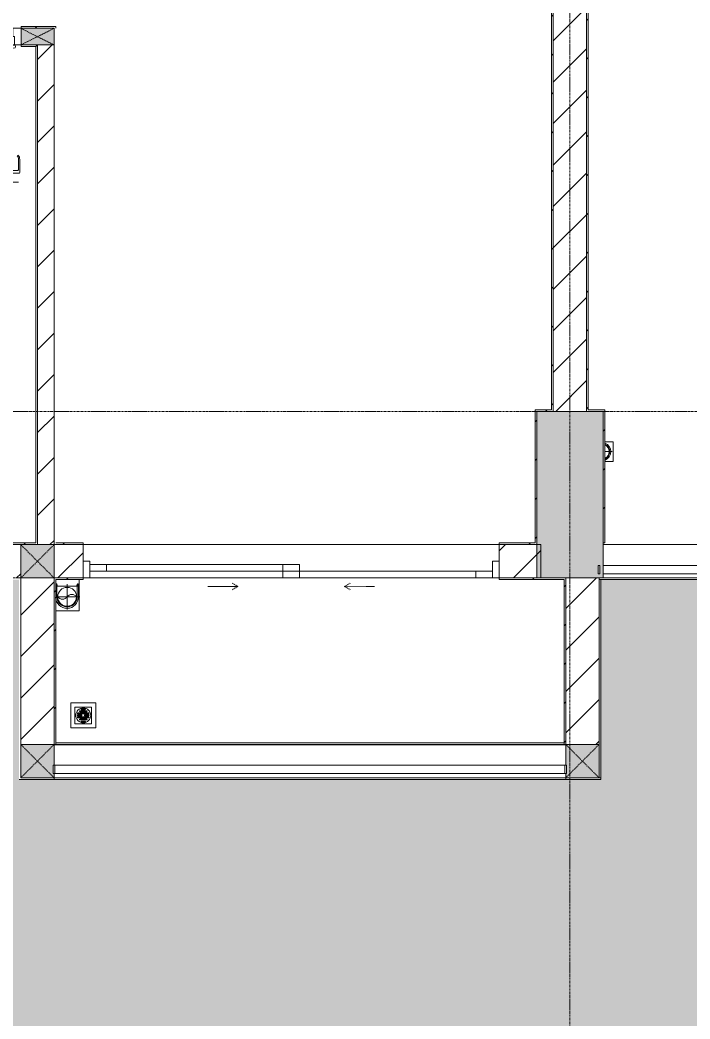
# Model space of a CAD drawing. Header units: millimetres. Extents: x 5359 to 218750, y -16347 to 109893.
# Drawn here: x 49448 to 53474, y 21888 to 27887 of the extents above; entities that cross this region are included whole.
import ezdxf

# ---------------------------------------------------------------- set-up
doc = ezdxf.new("R2010")
doc.units = ezdxf.units.MM
for name, pattern in [('Dash', [6, 3, -3]), ('Grid Line', [22.225, 12.7, -3.175, 3.175, -3.175]), ('IMPORT-CENTER _3_', [10.16, 6.35, -1.27, 1.27, -1.27])]:
    doc.linetypes.add(name, pattern=pattern)
for name, color, linetype, lineweight in [('0-1', 7, 'Continuous', 5), ('A-DETL-GENF-1', 9, 'Continuous', 9), ('A-DOOR', 31, 'Continuous', 9), ('A-DOOR-1', 9, 'Continuous', 9), ('A-DOOR-FRAM', 31, 'Continuous', 9), ('A-DOOR-HDLN', 31, 'Dash', 9), ('A-FLOR-1', 9, 'Continuous', 9), ('A-FLOR-HRAL', 11, 'Continuous', 9), ('A-FLOR-HRAL-1', 9, 'Continuous', 9), ('A-FLOR-PATT', 8, 'Continuous', 9), ('A-WALL', 113, 'Continuous', 9), ('A-WALL-1', 53, 'Continuous', 18), ('A-WALL-2', 9, 'Continuous', 9), ('A-WALL-3', 113, 'Continuous', 18), ('A-WALL-PATT-1', 10, 'Continuous', 9), ('A-WALL-PATT-2', 9, 'Continuous', 9), ('A-WALL-PATT-3', 111, 'Continuous', 9), ('G-IMPT', 8, 'Continuous', 9), ('G-IMPT-1', 8, 'IMPORT-CENTER _3_', 9), ('I-WALL-1', 53, 'Continuous', 18), ('I-WALL-2', 9, 'Continuous', 9), ('M-EQPM', 50, 'Continuous', 9), ('S-BEAM-1', 9, 'Continuous', 9), ('S-COLS', 52, 'Continuous', 9), ('S-COLS-1', 253, 'Continuous', 5), ('S-COLS-2', 53, 'Continuous', 18), ('S-COLS-3', 9, 'Continuous', 9), ('S-COLS-4', 52, 'Continuous', 18), ('S-COLS-5', 52, 'Dash', 9), ('S-COLS-HDLN', 52, 'Dash', 9), ('S-COLS-HDLN-1', 9, 'Dash', 9), ('S-GRID-1', 1, 'Grid Line', 9)]:
    doc.layers.add(name, color=color, linetype=linetype, lineweight=lineweight)
pattern_1 = [(45, (0, 0), (-124.4508, 124.4508), [])]
pattern_2 = [(45, (0, 0), (-116.6726, 116.6726), [])]

# ---------------------------------------------------------------- blocks, each defined once
blk = doc.blocks.new('NCV_TKTC_KET CAU_rvt-1-TKCS_MB ĐỊNH VỊ CỔNG-HÀNG RÀO')
at = {"layer": 'S-COLS-1'}
h = blk.add_hatch(color=256, dxfattribs=at)
h.paths.add_polyline_path([(52932.6, 24536.9), (52952.6, 24536.9), (52952.6, 25536.9), (52552.6, 25536.9), (52552.6, 24536.9), (52922.6, 24536.9)])
h.paths.add_polyline_path([(52922.6, 24561.9), (52922.6, 24611.9), (52932.6, 24611.9), (52932.6, 24561.9)])
at = {"layer": 'S-BEAM-1'}
blk.add_line((52727.6, 23535.3), (49652.6, 23535.3), dxfattribs=at)
at = {"layer": 'S-COLS-2'}
for p, q in [((52952.6, 25536.9), (52552.6, 25536.9)), ((52552.6, 25536.9), (52552.6, 24536.9)), ((52952.6, 24536.9), (52952.6, 25536.9)), ((52552.6, 24536.9), (52952.6, 24536.9))]:
    blk.add_line(p, q, dxfattribs=at)
blk = doc.blocks.new('DOOR_CW_01 CANH MO-PANEL KINH - DIW_01-900x2200-CỬA GỖ VÂN LAMINATE-553393-TKCS_MB ĐỊNH VỊ CỔNG-HÀNG RÀO')
at = {"layer": 'A-DETL-GENF-1'}
for p, q in [((-397, 872), (-357, 872)), ((-397, 752), (-397, 872)), ((-357, 872), (-357, 752)), ((-442, 737), (-442, 816.5)), ((-399, 820.5), (-438, 820.5)), ((-434, 799.5), (-434, 737)), ((-399, 803.5), (-430, 803.5)), ((-399, 831.8), (-397, 831.8)), ((-399, 792.2), (-399, 831.8)), ((-397, 792.2), (-399, 792.2)), ((-397, 792.2), (-397, 831.8)), ((-357, 792.2), (-357, 831.8)), ((-355, 831.8), (-357, 831.8)), ((-357, 792.2), (-355, 792.2)), ((-355, 792.2), (-355, 831.8)), ((-355, 820.5), (-316, 820.5)), ((-355, 803.5), (-324, 803.5)), ((-320, 799.5), (-320, 737)), ((-312, 737), (-312, 816.5)), ((-357, 752), (-397, 752)), ((-397, 738), (-391, 738)), ((-397, 738), (-397, 196)), ((-363, 752), (-391, 752)), ((-391, 752), (-391, 738)), ((-363, 738), (-363, 752)), ((-357, 738), (-363, 738)), ((-357, 196), (-357, 738)), ((-433.9, 711.2), (-427.3, 715.8)), ((-320.1, 711.2), (-326.7, 715.8)), ((-397, 196), (-391, 196)), ((-357, 182), (-397, 182)), ((-397, 182), (-397, 62)), ((-391, 196), (-391, 182)), ((-391, 182), (-363, 182)), ((-357, 196), (-363, 196)), ((-363, 182), (-363, 196)), ((-357, 62), (-357, 182)), ((-397, 62), (-357, 62))]:
    blk.add_line(p, q, dxfattribs=at)
blk.add_circle((-407, 60), 10, dxfattribs=at)
for centre, radius, start, end in [((-407, 60), 814, 360, 92), ((-438, 816.5), 4, 90, 180), ((-430, 799.5), 4, 90, 180), ((-324, 799.5), 4, 360, 90), ((-316, 816.5), 4, 0, 90), ((-397, 737), 45, 180, 215), ((-397, 737), 37, 180, 215), ((-357, 737), 37, 325, 0), ((-357, 737), 45, 325, 0)]:
    blk.add_arc(centre, radius, start, end, dxfattribs=at)
at = {"layer": 'A-DOOR-1'}
for p, q in [((-410, 50), (-450, 50)), ((-450, 50), (-450, -50)), ((-410, 0), (-410, 50)), ((-400, 0), (-410, 0)), ((-407, 50), (-382, 50)), ((-400, -50), (-400, 0)), ((410, 0), (400, 0)), ((400, 0), (400, -50)), ((450, 50), (410, 50)), ((410, 50), (410, 0)), ((450, -50), (450, 50)), ((-450, -50), (-400, -50)), ((400, -50), (450, -50))]:
    blk.add_line(p, q, dxfattribs=at)
blk = doc.blocks.new('Railing - 50 x 10mm-457210-TKCS_MB ĐỊNH VỊ CỔNG-HÀNG RÀO')
at = {"layer": 'A-FLOR-HRAL-1'}
for p, q in [((25, 5), (-25, 5)), ((-25, 5), (-25, -5)), ((25, -5), (25, 5)), ((-25, -5), (25, -5))]:
    blk.add_line(p, q, dxfattribs=at)
blk = doc.blocks.new('Railing - Railing-641392-TKCS_MB ĐỊNH VỊ CỔNG-HÀNG RÀO')
at = {"layer": 'A-FLOR-HRAL-1'}
for p, q in [((31139.1, 15351.2), (30044.1, 15351.2)), ((30044.1, 15301.2), (31139.1, 15301.2))]:
    blk.add_line(p, q, dxfattribs=at)
at = {"rotation": 90.00000000000001}
for p in [(30019.1, 15326.2), (31144.1, 15326.2)]:
    blk.add_blockref('Railing - 50 x 10mm-457210-TKCS_MB ĐỊNH VỊ CỔNG-HÀNG RÀO', p, dxfattribs=at)
blk = doc.blocks.new('G1_SOF - BO TRU - 100x200-745959-TKCS_MB ĐỊNH VỊ CỔNG-HÀNG RÀO')
at = {"layer": 'S-COLS-3'}
blk.add_hatch(color=256, dxfattribs=at).paths.add_polyline_path([(50, -100), (50, 98.4), (-50, 98.4), (-50, -100), (0, -100)])
at = {"layer": 'S-COLS-2'}
for p, q in [((-50, 98.4), (-50, -100)), ((50, -100), (50, 98.4)), ((-50, -100), (50, -100))]:
    blk.add_line(p, q, dxfattribs=at)
at = {"layer": 'S-COLS-HDLN-1'}
for p, q in [((50, 100), (-50, -100)), ((-50, 100), (50, -100))]:
    blk.add_line(p, q, dxfattribs=at)
blk = doc.blocks.new('Railing - Railing-795444-TKCS_MB ĐỊNH VỊ CỔNG-HÀNG RÀO')
at = {"layer": 'A-FLOR-HRAL-1'}
for p, q in [((23044.1, 18476.2), (23054.1, 18466.2)), ((25645.7, 18476.2), (25645.7, 18466.2)), ((26545.7, 18466.2), (26545.7, 18476.2)), ((26644.1, 18476.2), (26634.1, 18466.2)), ((23054.1, 18466.2), (25645.7, 18466.2)), ((23054.1, 15486.2), (23054.1, 18466.2)), ((26545.7, 18466.2), (26634.1, 18466.2)), ((26634.1, 18466.2), (26634.1, 15486.2)), ((23044.1, 15476.2), (23054.1, 15486.2))]:
    blk.add_line(p, q, dxfattribs=at)
blk = doc.blocks.new('NCV_TKTC_TANG 1_rvt-1-TKCS_MB ĐỊNH VỊ CỔNG-HÀNG RÀO')
at = {"layer": 'A-WALL-PATT-1'}
h = blk.add_hatch(dxfattribs=at)
h.set_pattern_fill('FP_2', color=256, style=0, pattern_type=2)
h.set_pattern_definition(pattern_1)
h.paths.add_polyline_path([(49652.6, 24736.9), (49652.6, 27736.9), (49552.6, 27736.9), (49552.6, 24736.9)])
at = {"layer": 'A-WALL-PATT-2'}
h = blk.add_hatch(dxfattribs=at)
h.set_pattern_fill('FP_3', color=256, style=0, pattern_type=2)
h.set_pattern_definition(pattern_2)
h.paths.add_polyline_path([(52652.6, 25546.9), (52652.6, 32236.9), (52642.6, 32236.9), (52642.6, 25546.9)])
h = blk.add_hatch(dxfattribs=at)
h.set_pattern_fill('FP_3', color=256, style=0, pattern_type=2)
h.set_pattern_definition(pattern_2)
h.paths.add_polyline_path([(52852.6, 25536.9), (52862.6, 25536.9), (52862.6, 28836.9), (52852.6, 28836.9), (52852.6, 26061.5)])
h = blk.add_hatch(dxfattribs=at)
h.set_pattern_fill('FP_3', color=256, style=0, pattern_type=2)
h.set_pattern_definition(pattern_2)
h.paths.add_polyline_path([(49552.6, 27836.9), (49662.6, 27836.9), (49662.6, 27846.9), (49454.2, 27846.9), (49454.2, 27836.9)])
h.paths.add_polyline_path([(47724, 27836.9), (48554.2, 27836.9), (48554.2, 27846.9), (46352.6, 27846.9), (46352.6, 27836.9), (46513.6, 27836.9)])
h = blk.add_hatch(dxfattribs=at)
h.set_pattern_fill('FP_3', color=256, style=0, pattern_type=2)
h.set_pattern_definition(pattern_2)
h.paths.add_polyline_path([(52542.6, 24746.9), (52552.6, 24746.9), (52552.6, 25546.9), (52542.6, 25546.9), (52542.6, 25075.3)])
h = blk.add_hatch(dxfattribs=at)
h.set_pattern_fill('FP_3', color=256, style=0, pattern_type=2)
h.set_pattern_definition(pattern_2)
h.paths.add_polyline_path([(52652.6, 25536.9), (52652.6, 25546.9), (52552.6, 25546.9), (52552.6, 25536.9), (52565.7, 25536.9)])
h = blk.add_hatch(dxfattribs=at)
h.set_pattern_fill('FP_3', color=256, style=0, pattern_type=2)
h.set_pattern_definition(pattern_2)
h.paths.add_polyline_path([(52962.6, 24746.9), (52962.6, 25536.9), (52952.6, 25536.9), (52952.6, 24746.9)])
h = blk.add_hatch(dxfattribs=at)
h.set_pattern_fill('FP_3', color=256, style=0, pattern_type=2)
h.set_pattern_definition(pattern_2)
h.paths.add_polyline_path([(48934.4, 24736.9), (49552.6, 24736.9), (49552.6, 24746.9), (45962.6, 24746.9), (45962.6, 24736.9), (48452.6, 24736.9)])
h = blk.add_hatch(dxfattribs=at)
h.set_pattern_fill('FP_3', color=256, style=0, pattern_type=2)
h.set_pattern_definition(pattern_2)
h.paths.add_polyline_path([(52552.6, 24736.9), (52552.6, 24746.9), (52327.6, 24746.9), (52327.6, 24736.9)])
h.paths.add_polyline_path([(49827.6, 24736.9), (49827.6, 24746.9), (49662.6, 24746.9), (49662.6, 24736.9)])
h = blk.add_hatch(dxfattribs=at)
h.set_pattern_fill('FP_3', color=256, style=0, pattern_type=2)
h.set_pattern_definition(pattern_2)
h.paths.add_polyline_path([(49652.6, 23536.9), (49662.6, 23536.9), (49662.6, 24536.9), (49652.6, 24536.9), (49652.6, 24089)])
h = blk.add_hatch(dxfattribs=at)
h.set_pattern_fill('FP_3', color=256, style=0, pattern_type=2)
h.set_pattern_definition(pattern_2)
h.paths.add_polyline_path([(52727.6, 24526.9), (52727.6, 24536.9), (52327.6, 24536.9), (52327.6, 24526.9), (52717.6, 24526.9)])
h.paths.add_polyline_path([(49827.6, 24526.9), (49827.6, 24536.9), (49662.6, 24536.9), (49662.6, 24526.9), (49823.6, 24526.9)])
h = blk.add_hatch(dxfattribs=at)
h.set_pattern_fill('FP_3', color=256, style=0, pattern_type=2)
h.set_pattern_definition(pattern_2)
h.paths.add_polyline_path([(52717.6, 23536.9), (52727.6, 23536.9), (52727.6, 24526.9), (52717.6, 24526.9)])
at = {"layer": 'A-FLOR-1'}
for p, q in [((49827.6, 24736.9), (52327.6, 24736.9)), ((52327.6, 24736.9), (49827.6, 24736.9)), ((49867.6, 24536.9), (51027.6, 24536.9))]:
    blk.add_line(p, q, dxfattribs=at)
at = {"layer": 'A-WALL-1'}
for p, q in [((49552.6, 27736.9), (49552.6, 24736.9)), ((49652.6, 24736.9), (49652.6, 27736.9)), ((49552.6, 24736.9), (49652.6, 24736.9))]:
    blk.add_line(p, q, dxfattribs=at)
at = {"layer": 'A-WALL-2'}
blk.add_line((52952.6, 24736.9), (54052.2, 24736.9), dxfattribs=at)
at = {"layer": 'I-WALL-1'}
for p, q in [((52642.6, 32226.9), (52642.6, 25546.9)), ((52652.6, 25546.9), (52652.6, 32236.9)), ((52852.6, 28836.9), (52852.6, 25536.9)), ((52862.6, 25546.9), (52862.6, 28826.9)), ((49662.6, 27846.9), (49454.2, 27846.9)), ((49454.2, 27846.9), (49454.2, 27836.9)), ((49662.6, 27836.9), (49662.6, 27846.9)), ((52552.6, 25546.9), (52542.6, 25546.9)), ((52542.6, 25546.9), (52542.6, 24746.9)), ((52642.6, 25546.9), (52552.6, 25546.9)), ((52552.6, 24746.9), (52552.6, 25536.9)), ((52552.6, 25536.9), (52652.6, 25536.9)), ((52652.6, 25536.9), (52652.6, 25546.9)), ((52852.6, 25536.9), (52862.6, 25536.9)), ((52962.6, 25546.9), (52862.6, 25546.9)), ((52862.6, 25536.9), (52952.6, 25536.9)), ((52952.6, 25536.9), (52952.6, 24746.9)), ((52962.6, 25536.9), (52962.6, 25546.9)), ((52962.6, 24746.9), (52962.6, 25536.9)), ((49542.6, 24746.9), (45962.6, 24746.9)), ((48452.6, 24736.9), (49552.6, 24736.9)), ((49552.6, 24736.9), (49552.6, 24746.9)), ((49827.6, 24746.9), (49662.6, 24746.9)), ((49662.6, 24736.9), (49827.6, 24736.9)), ((49827.6, 24736.9), (49827.6, 24746.9)), ((52542.6, 24746.9), (52327.6, 24746.9)), ((52327.6, 24746.9), (52327.6, 24736.9)), ((52327.6, 24736.9), (52552.6, 24736.9)), ((52552.6, 24736.9), (52552.6, 24746.9)), ((52952.6, 24746.9), (52962.6, 24746.9)), ((49652.6, 24536.9), (49652.6, 23536.9)), ((49662.6, 24536.9), (49652.6, 24536.9)), ((49827.6, 24536.9), (49662.6, 24536.9)), ((49827.6, 24526.9), (49827.6, 24536.9)), ((52727.6, 24536.9), (52327.6, 24536.9)), ((52327.6, 24536.9), (52327.6, 24526.9)), ((52727.6, 24526.9), (52727.6, 24536.9)), ((49662.6, 23536.9), (49662.6, 24526.9)), ((49662.6, 24526.9), (49827.6, 24526.9)), ((52327.6, 24526.9), (52717.6, 24526.9)), ((52717.6, 24526.9), (52717.6, 23536.9)), ((52727.6, 23536.9), (52727.6, 24526.9)), ((49652.6, 23536.9), (49662.6, 23536.9)), ((52717.6, 23536.9), (52727.6, 23536.9))]:
    blk.add_line(p, q, dxfattribs=at)
at = {"layer": 'I-WALL-2'}
for p, q in [((49662.6, 23546.9), (52717.6, 23546.9)), ((52717.6, 23536.9), (49662.6, 23536.9))]:
    blk.add_line(p, q, dxfattribs=at)
at = {"layer": 'A-DOOR-1', "rotation": 180}
blk.add_blockref('DOOR_CW_01 CANH MO-PANEL KINH - DIW_01-900x2200-CỬA GỖ VÂN LAMINATE-553393-TKCS_MB ĐỊNH VỊ CỔNG-HÀNG RÀO', (49004.2, 27786.9), dxfattribs=at)
at = {"layer": 'A-FLOR-HRAL-1'}
for name in ['Railing - Railing-795444-TKCS_MB ĐỊNH VỊ CỔNG-HÀNG RÀO', 'Railing - Railing-641392-TKCS_MB ĐỊNH VỊ CỔNG-HÀNG RÀO']:
    blk.add_blockref(name, (22908.5, 9260.7), dxfattribs=at)
at = {"layer": 'S-COLS-3', "rotation": 89.99999999999945}
blk.add_blockref('G1_SOF - BO TRU - 100x200-745959-TKCS_MB ĐỊNH VỊ CỔNG-HÀNG RÀO', (49552.6, 27786.9), dxfattribs=at)
blk = doc.blocks.new('DEG_02-DEG_03 - DEG_02-2500x2400mm-CỬA ĐI 02 CÁNH TRƯỢT-625766-TKCS_MB ĐỊNH VỊ CỔNG-HÀNG RÀO')
at = {"layer": 'A-DOOR'}
for p, q in [((-1110, 100), (-1210, 100)), ((-1210, 100), (-1210, 60)), ((-1210, 60), (-1110, 60)), ((-1110, 60), (-1110, 100)), ((-1110, 100), (-50, 100)), ((-50, 60), (-1110, 60)), ((50, 100), (-50, 100)), ((-50, 100), (-50, 60)), ((50, 60), (-50, 60)), ((-50, 60), (-50, 20)), ((-50, 60), (50, 60)), ((50, 60), (50, 100)), ((50, 20), (50, 60)), ((50, 60), (1110, 60)), ((1210, 60), (1110, 60)), ((1110, 60), (1110, 20)), ((1210, 20), (1210, 60)), ((-50, 20), (50, 20)), ((1110, 20), (50, 20)), ((1110, 20), (1210, 20))]:
    blk.add_line(p, q, dxfattribs=at)
at = {"layer": 'A-DOOR-FRAM'}
for p, q in [((-1210, 100), (-1250, 100)), ((-1250, 100), (-1250, 0)), ((-1210, 0), (-1210, 100)), ((1250, 100), (1210, 100)), ((1210, 100), (1210, 0)), ((1250, 0), (1250, 100)), ((-1250, 0), (-1210, 0)), ((1210, 0), (1250, 0))]:
    blk.add_line(p, q, dxfattribs=at)
at = {"layer": 'A-DOOR-HDLN'}
for p, q in [((-500.4, 151.1), (-320.4, 151.1)), ((-320.4, 151.1), (-355, 171.1)), ((-320.4, 151.1), (-355, 131.1)), ((320.4, 151.1), (355, 171.1)), ((320.4, 151.1), (355, 131.1)), ((500.4, 151.1), (320.4, 151.1))]:
    blk.add_line(p, q, dxfattribs=at)
blk = doc.blocks.new('Railing - 50 x 10mm-1251311-TKCS_MB ĐỊNH VỊ CỔNG-HÀNG RÀO')
at = {"layer": 'A-FLOR-HRAL'}
for p, q in [((25, 5), (-25, 5)), ((-25, 5), (-25, -5)), ((25, -5), (25, 5)), ((-25, -5), (25, -5))]:
    blk.add_line(p, q, dxfattribs=at)
blk = doc.blocks.new('Railing - Railing-1602668-TKCS_MB ĐỊNH VỊ CỔNG-HÀNG RÀO')
at = {"layer": 'A-FLOR-HRAL'}
for p, q in [((52722.6, 23412.4), (49657.6, 23412.4)), ((49657.6, 23362.4), (52722.6, 23362.4))]:
    blk.add_line(p, q, dxfattribs=at)
at = {"rotation": 90}
for p in [(49652.6, 23387.4), (52727.6, 23387.4)]:
    blk.add_blockref('Railing - 50 x 10mm-1251311-TKCS_MB ĐỊNH VỊ CỔNG-HÀNG RÀO', p, dxfattribs=at)
blk = doc.blocks.new('TKTC_XREF_251221_MB TANG 1 - TKTC_XREF_260130_MB TANG 1_dwg_THU NUOC - THU NUOC-444531-TKCS_MB TẦNG 1-4202120-TKCS_MB ĐỊNH VỊ CỔNG-HÀNG RÀO')
at = {"layer": 'M-EQPM'}
for p, q in [((-23.3, 10.8), (40.9, 10.8)), ((40.9, 4.8), (-23.3, 4.8)), ((-11, 23.3), (28.5, 23.3)), ((28.5, 17.3), (-11, 17.3)), ((-1.1, 35.6), (18.5, 35.6)), ((18.5, 29.6), (-1.1, 29.6)), ((-23.3, -13.6), (40.9, -13.6)), ((40.9, -19.6), (-23.3, -19.6)), ((-11, -26.1), (28.5, -26.1)), ((28.5, -32.1), (-11, -32.1)), ((-1.1, -38.5), (18.5, -38.5)), ((18.5, -44.5), (-1.1, -44.5))]:
    blk.add_line(p, q, dxfattribs=at)
at = {"layer": 'M-EQPM', "flags": 128}
for points in [[(83.7, -79.4), (83.7, 70.6), (-66.3, 70.6), (-66.3, -79.4)], [(58.7, -54.4), (58.7, 45.6), (-41.3, 45.6), (-41.3, -54.4)]]:
    blk.add_lwpolyline(points, close=True, dxfattribs=at)
for points in [[(-23.3, -1.2), (0.7, -1.2), (0.7, -7.2), (-23.3, -7.2)], [(40.9, -7.2), (16.7, -7.2), (16.7, -1.2), (40.9, -1.2)]]:
    blk.add_lwpolyline(points, dxfattribs=at)
at = {"layer": 'M-EQPM'}
for centre, radius, start, end in [((8.7, -4.4), 45, 360, 180), ((8.7, -4.4), 45, 360, 180), ((-23.3, 7.8), 3, 90, 270), ((-11, 20.3), 3, 90, 270), ((-1.1, 32.6), 3, 90, 270), ((18.5, 32.6), 3, 270, 90), ((28.5, 20.3), 3, 270, 90), ((40.9, 7.8), 3, 270, 90), ((8.7, -4.4), 45, 180, 360), ((8.7, -4.4), 45, 180, 360), ((-23.3, -4.2), 3, 90, 270), ((-23.3, -16.6), 3, 90, 270), ((-11, -29.1), 3, 90, 270), ((-1.1, -41.5), 3, 90, 270), ((18.5, -41.5), 3, 270, 90), ((28.5, -29.1), 3, 270, 90), ((40.9, -4.2), 3, 270, 90), ((40.9, -16.6), 3, 270, 90)]:
    blk.add_arc(centre, radius, start, end, dxfattribs=at)
blk = doc.blocks.new('TKTC_XREF_251221_MB TANG 1 - TKTC_XREF_260130_MB TANG 1_dwg_CUM U_DN100-V138-TKCS_MB ĐỊNH VỊ CỔNG-HÀNG RÀO')
at = {"layer": 'G-IMPT'}
blk.add_hatch(color=256, dxfattribs=at).paths.add_polyline_path([(61, 0), (58.9, 15.8), (52.8, 30.5), (43.1, 43.1), (30.5, 52.8), (15.8, 58.9), (0, 61), (0, 57), (14.8, 55.1), (28.5, 49.4), (40.3, 40.3), (49.4, 28.5), (55.1, 14.8), (57, 0), (55.1, -14.8), (49.4, -28.5), (40.3, -40.3), (28.5, -49.4), (14.8, -55.1), (0, -57), (0, -61), (15.8, -58.9), (30.5, -52.8), (43.1, -43.1), (52.8, -30.5), (58.9, -15.8)])
for p, q in [((-79.1, 66.6), (-79.1, 63.4)), ((-76.6, 66.6), (-76.6, 63.4)), ((-74.6, 66.6), (-74.6, 63.4)), ((-72.7, 69.3), (-72.7, 60.7)), ((-66.9, 67.9), (-71.7, 67.9)), ((-66.9, 62.1), (-71.7, 62.1)), ((-65, 69), (0, 69)), ((-79.1, -63.4), (-79.1, -66.6)), ((-76.6, -63.4), (-76.6, -66.6)), ((-74.6, -63.4), (-74.6, -66.6)), ((-72.7, -60.7), (-72.7, -68.6)), ((-66.9, -62.1), (-71.7, -62.1)), ((-66.9, -67.9), (-71.7, -67.9))]:
    blk.add_line(p, q, dxfattribs=at)
at = {"layer": 'G-IMPT', "flags": 128}
for points in [[(-72.7, 67.6), (-78.1, 67.6), (-78.1, 62.4), (-72.7, 62.4)], [(-71.7, 59.2), (-66.9, 59.2), (-66.9, 70.8), (-71.7, 70.8)], [(-66.9, 70.8), (-66.9, 72.7), (-65, 72.7), (-65, 57.3), (-66.9, 57.3), (-66.9, 59.2)], [(-65, 61), (0, 61), (0, 57)], [(-66.9, -68.7), (-66.9, -59.2), (-71.7, -59.2)], [(-66.9, -59.2), (-66.9, -57.3), (-65, -57.3), (-65, -68.7)], [(-65, -61), (0, -61), (0, -57)], [(-72.7, -62.4), (-78.1, -62.4), (-78.1, -67.6), (-72.7, -67.6)]]:
    blk.add_lwpolyline(points, dxfattribs=at)
at = {"layer": 'G-IMPT'}
for centre, radius, start, end in [((-78.1, 66.6), 0.96, 90, 180), ((-78.1, 63.4), 0.96, 180, 270), ((-71.1, 69.3), 1.56, 112.61986, 247.38014), ((-67.9, 65), 4.8, 143.1301, 216.8699), ((-71.1, 60.7), 1.56, 112.61986, 247.38014), ((0, 0), 69, 271.95476, 90), ((0, 0), 61, 270, 90), ((0, 0), 57, 270, 90), ((-71.1, -60.7), 1.56, 112.61986, 247.38014), ((-78.1, -63.4), 0.96, 90, 180), ((-78.1, -66.6), 0.96, 180, 270), ((-67.9, -65), 4.8, 143.1301, 216.8699)]:
    blk.add_arc(centre, radius, start, end, dxfattribs=at)
blk = doc.blocks.new('TKTC_XREF_251221_MB TANG 1 - TKTC_XREF_260130_MB TANG 1_dwg_$cc-V136-TKCS_MB ĐỊNH VỊ CỔNG-HÀNG RÀO')
at = {"layer": 'G-IMPT'}
blk.add_circle((0, 0), 0.5, dxfattribs=at)
for centre, radius, start, end in [((0, 0), 0.5, 90, 270), ((0.188, 0.25), 0.313, 126.8699, 233.1301), ((-0.188, -0.25), 0.313, 306.8699, 53.1301)]:
    blk.add_arc(centre, radius, start, end, dxfattribs=at)
at = {"layer": 'G-IMPT-1'}
for p, q in [((0, -0.673), (0, 0.607)), ((-0.673, 0), (0.673, 0))]:
    blk.add_line(p, q, dxfattribs=at)
blk = doc.blocks.new('TKTC_XREF_251221_MB TANG 1 - TKTC_XREF_260130_MB TANG 1_dwg_CUM U_DN100-V176-TKCS_MB ĐỊNH VỊ CỔNG-HÀNG RÀO')
at = {"layer": 'G-IMPT'}
blk.add_hatch(color=256, dxfattribs=at).paths.add_polyline_path([(23.8, -55.6), (30.5, -52.8), (43.1, -43.1), (52.8, -30.5), (58.9, -15.8), (61, 0), (58.9, 15.8), (52.8, 30.5), (43.1, 43.1), (24, 55.5), (24, 51.2), (28.5, 49.4), (40.3, 40.3), (49.4, 28.5), (55.1, 14.8), (57, 0), (55.1, -14.8), (49.4, -28.5), (40.3, -40.3), (23.8, -53.8)])
for radius, start, end in [(57, 296.61583, 63.25694), (61, 294.86548, 65.00554), (69, 291.97359, 67.89453)]:
    blk.add_arc((0, 0), radius, start, end, dxfattribs=at)
blk = doc.blocks.new('TKTC_XREF_251221_MB TANG 1 - TKTC_XREF_260130_MB TANG 1_dwg_$cc-V177-TKCS_MB ĐỊNH VỊ CỔNG-HÀNG RÀO')
at = {"layer": 'G-IMPT'}
for start, end in [(116.45264, 243.05039), (116.39447, 243.03245)]:
    blk.add_arc((0, 0), 0.5, start, end, dxfattribs=at)
at = {"layer": 'G-IMPT-1'}
blk.add_line((-0.673, 0), (-0.193, 0), dxfattribs=at)
blk = doc.blocks.new('TKTC_XREF_251221_MB TANG 1 - TKTC_XREF_260130_MB TANG 1_dwg-4202109-TKCS_MB ĐỊNH VỊ CỔNG-HÀNG RÀO')
at = {"layer": 'G-IMPT'}
for p, q in [((-150189.1, -375992.1), (-150139.4, -375992.1)), ((-153489.5, -376858.4), (-153348.6, -376858.4))]:
    blk.add_line(p, q, dxfattribs=at)
at = {"layer": 'G-IMPT', "flags": 128}
for points in [[(-150139.4, -375992), (-150139.4, -376111.5), (-150189.1, -376111.5)], [(-153489.5, -376858.2), (-153348.3, -376858.2), (-153348.6, -376819.7)], [(-153348.6, -376858.4), (-153348.6, -377008), (-153489.1, -377008)]]:
    blk.add_lwpolyline(points, dxfattribs=at)
at = {"extrusion": (0, 0, -1), "xscale": 90.00000000005114, "yscale": 90.00000000005114, "zscale": -90.00000000005114, "rotation": 0.3047175217251739}
blk.add_blockref('TKTC_XREF_251221_MB TANG 1 - TKTC_XREF_260130_MB TANG 1_dwg_$cc-V177-TKCS_MB ĐỊNH VỊ CỔNG-HÀNG RÀO', (150206.4, -376049.6), dxfattribs=at)
for name, p, xscale, yscale, zscale, rotation in [('TKTC_XREF_251221_MB TANG 1 - TKTC_XREF_260130_MB TANG 1_dwg_CUM U_DN100-V176-TKCS_MB ĐỊNH VỊ CỔNG-HÀNG RÀO', (-150208, -376051.4), 0.789473684210524, 0.789473684210524, 0.789473684210524, 0.06930925665188988), ('TKTC_XREF_251221_MB TANG 1 - TKTC_XREF_260130_MB TANG 1_dwg_CUM U_DN100-V138-TKCS_MB ĐỊNH VỊ CỔNG-HÀNG RÀO', (-153421, -376923.3), 0.9975000000000007, 0.9975000000000007, 0.9975000000000007, 270.0009913382947), ('TKTC_XREF_251221_MB TANG 1 - TKTC_XREF_260130_MB TANG 1_dwg_$cc-V136-TKCS_MB ĐỊNH VỊ CỔNG-HÀNG RÀO', (-153420.1, -376923.3), 113.7150000000073, 113.7150000000073, 113.7150000000073, 89.99900866374671)]:
    blk.add_blockref(name, p, dxfattribs=dict(xscale=xscale, yscale=yscale, zscale=zscale, rotation=rotation))
blk.add_blockref('TKTC_XREF_251221_MB TANG 1 - TKTC_XREF_260130_MB TANG 1_dwg_THU NUOC - THU NUOC-444531-TKCS_MB TẦNG 1-4202120-TKCS_MB ĐỊNH VỊ CỔNG-HÀNG RÀO', (-153332.3, -377630.4))
blk = doc.blocks.new('TKTC_XREF_251221_MB TANG 1 - TKTC_XREF_251221_MB TANG 1-2038492-TKCS_MB ĐỊNH VỊ CỔNG-HÀNG RÀO')
blk.add_blockref('TKTC_XREF_251221_MB TANG 1 - TKTC_XREF_260130_MB TANG 1_dwg-4202109-TKCS_MB ĐỊNH VỊ CỔNG-HÀNG RÀO', (169499.1, 384109.7))
blk = doc.blocks.new('G1_SOF - BO TRU - 200x200-3050151-TKCS_MB ĐỊNH VỊ CỔNG-HÀNG RÀO')
at = {"layer": 'S-COLS-HDLN'}
for p, q in [((-100, 100), (100, -100)), ((100, 100), (-100, -100))]:
    blk.add_line(p, q, dxfattribs=at)

msp = doc.modelspace()

# ---------------------------------------------------------------- hatches: boundary and pattern name
at = {"layer": 'A-FLOR-PATT'}
h = msp.add_hatch(dxfattribs=at)
h.set_pattern_fill('FP_14', color=256, style=0, pattern_type=2)
h.set_pattern_definition([(0, (167.64, 11.2), (558.8, 558.8), [83.82, -16.764, 22.352, -16.764, -419.1]), (0, (167.64, 11.2), (558.8, 558.8), [-139.7, 83.82, -335.28]), (0, (139.7, 27.94), (558.8, 558.8), [55.88, -41.91, 83.82, -41.91, -335.28]), (0, (139.7, 27.94), (558.8, 558.8), [-223.52, 55.88, -279.4]), (0, (335.3, 251.46), (558.8, 558.8), [69.85, -27.94, 69.85, -391.16]), (0, (55.9, 363.2), (558.8, 558.8), [27.94, -55.88, 27.94, -447.04]), (90, (111.76, 363.2), (-558.8, 558.8), [50.292, -508.508]), (90, (279.4, 27.94), (-558.8, 558.8), [55.88, -502.92]), (90, (419.1, 251.46), (-558.8, 558.8), [55.88, -502.92]), (45, (352.04, 22.35), (0, 558.7996), [55.88, -734.383]), (135, (206.76, 22.35), (-558.7996, 0), [55.88, -734.383]), (63.435, (335.28, 25.15), (-0.0005, 558.8001), [55.88, -1193.635]), (75.964, (307.34, 27.94), (-0.00237, 558.80038), [55.88, -2248.111]), (75.964, (447.04, 251.46), (-0.00237, 558.80038), [44.704, -2259.287]), (75.964, (122.94, 363.22), (-0.00237, 558.80038), [39.116, -2264.875]), (104.036, (251.46, 27.94), (0.00237, 558.80038), [55.88, -2248.111]), (104.036, (391.16, 251.46), (0.00237, 558.80038), [44.704, -2259.287]), (104.036, (100.58, 363.22), (0.00237, 558.80038), [39.116, -2264.875]), (116.565, (223.52, 25.15), (0.0005, 558.8001), [55.88, -1193.634])])
h.paths.add_polyline_path([(73117.6, 20988.2), (73127.6, 20988.2), (73127.6, 23327.4), (65842.6, 23327.4), (65842.6, 24526.9), (61137.6, 24526.9), (61137.6, 23327.4), (57652.6, 23327.4), (57652.6, 23337.4), (57642.6, 23337.4), (57642.6, 24526.9), (52937.6, 24526.9), (52937.6, 23337.4), (52937.6, 23335.3), (52937.6, 23326.9), (49442.6, 23326.9), (49442.6, 24527.4), (45852.6, 24527.4), (45852.6, 24535.3), (44802.6, 24535.3), (44802.6, 24527.4), (44812.6, 24527.4), (44812.6, 20988.2), (63459.6, 20988.2)])
at = {"layer": 'A-WALL-PATT-3'}
h = msp.add_hatch(dxfattribs=at)
h.set_pattern_fill('FP_1', color=256, style=0, pattern_type=2)
h.set_pattern_definition(pattern_1)
h.paths.add_polyline_path([(52852.6, 25536.9), (52852.6, 28836.9), (52652.6, 28836.9), (52652.6, 25536.9)])
h.paths.add_polyline_path([(52852.6, 29036.9), (52852.6, 32237), (52652.6, 32237), (52652.6, 29036.9)])
h = msp.add_hatch(dxfattribs=at)
h.set_pattern_fill('FP_1', color=256, style=0, pattern_type=2)
h.set_pattern_definition(pattern_1)
h.paths.add_polyline_path([(49452.6, 24536.9), (49452.6, 24736.9), (48452.6, 24736.9), (48452.6, 24537.4), (49442.6, 24537.4)])
h.paths.add_polyline_path([(46052.6, 24537.4), (47052.6, 24537.4), (47052.6, 24736.9), (46052.6, 24736.9)])
h = msp.add_hatch(dxfattribs=at)
h.set_pattern_fill('FP_1', color=256, style=0, pattern_type=2)
h.set_pattern_definition(pattern_1)
h.paths.add_polyline_path([(52565.7, 24536.9), (52577.6, 24536.9), (52577.6, 24736.9), (52327.6, 24736.9), (52327.6, 24536.9)])
h.paths.add_polyline_path([(49827.6, 24536.9), (49827.6, 24736.9), (49652.6, 24736.9), (49652.6, 24536.9)])
h = msp.add_hatch(dxfattribs=at)
h.set_pattern_fill('FP_1', color=256, style=0, pattern_type=2)
h.set_pattern_definition(pattern_1)
h.paths.add_polyline_path([(49452.6, 23536.9), (49652.6, 23536.9), (49652.6, 24536.9), (49452.6, 24536.9), (49452.6, 24089)])
h = msp.add_hatch(dxfattribs=at)
h.set_pattern_fill('FP_1', color=256, style=0, pattern_type=2)
h.set_pattern_definition(pattern_1)
h.paths.add_polyline_path([(52927.6, 23536.9), (52927.6, 24536.9), (52727.6, 24536.9), (52727.6, 23536.9)])
at = {"layer": 'S-COLS-1'}
for points in [[(49452.6, 24536.9), (49652.6, 24536.9), (49652.6, 24736.9), (49452.6, 24736.9)], [(49452.6, 23336.9), (49652.6, 23336.9), (49652.6, 23362.4), (49647.6, 23362.4), (49647.6, 23412.4), (49652.6, 23412.4), (49652.6, 23536.9), (49452.6, 23536.9)], [(52732.6, 23336.9), (52927.6, 23336.9), (52927.6, 23536.9), (52727.6, 23536.9), (52727.6, 23412.4), (52732.6, 23412.4), (52732.6, 23362.4), (52727.6, 23362.4), (52727.6, 23336.9)]]:
    msp.add_hatch(color=256, dxfattribs=at).paths.add_polyline_path(points)

# ---------------------------------------------------------------- linework, layer by layer
at = {"layer": 'A-WALL'}
for p, q in [((49452.6, 24536.9), (49452.6, 24736.9)), ((49652.6, 24736.9), (49652.6, 24536.9)), ((49827.6, 24736.9), (52327.6, 24736.9)), ((49652.6, 24536.9), (49442.6, 24536.9)), ((51027.6, 24536.9), (49867.6, 24536.9)), ((52952.6, 24536.9), (54052.5, 24536.9)), ((54052.6, 24526.9), (52937.6, 24526.9)), ((49452.6, 23536.9), (49652.6, 23536.9)), ((52727.6, 23536.9), (52927.6, 23536.9)), ((49652.6, 23336.9), (52727.6, 23336.9)), ((52727.6, 23326.9), (49652.6, 23326.9))]:
    msp.add_line(p, q, dxfattribs=at)
at = {"layer": 'A-WALL-3'}
for p, q in [((52652.6, 28836.9), (52652.6, 25536.9)), ((52852.6, 25536.9), (52852.6, 28836.9)), ((52652.6, 25536.9), (52852.6, 25536.9)), ((49452.6, 24736.9), (48452.6, 24736.9)), ((49827.6, 24736.9), (49652.6, 24736.9)), ((49827.6, 24636.9), (49827.6, 24736.9)), ((52577.6, 24736.9), (52327.6, 24736.9)), ((52327.6, 24736.9), (52327.6, 24636.9)), ((52577.6, 24536.9), (52577.6, 24736.9)), ((49452.6, 23336.9), (49452.6, 24536.9)), ((49652.6, 23536.9), (49652.6, 24536.9)), ((49652.6, 24536.9), (49827.6, 24536.9)), ((52327.6, 24536.9), (52577.6, 24536.9)), ((52727.6, 24536.9), (52727.6, 23536.9)), ((52927.6, 24536.9), (52727.6, 24536.9)), ((52927.6, 24536.9), (52927.6, 23337.4)), ((52937.6, 24526.9), (52927.6, 24526.9)), ((52937.6, 23337.4), (52937.6, 24526.9)), ((49652.6, 23336.9), (49452.6, 23336.9)), ((49652.6, 23326.9), (49652.6, 23336.9)), ((52937.6, 23336.9), (52727.6, 23336.9)), ((52727.6, 23336.9), (52727.6, 23326.9)), ((52927.6, 23337.4), (52937.6, 23337.4)), ((52937.6, 23326.9), (52937.6, 23336.9)), ((49442.6, 23326.9), (49652.6, 23326.9)), ((52727.6, 23326.9), (52937.6, 23326.9))]:
    msp.add_line(p, q, dxfattribs=at)
at = {"layer": 'S-COLS'}
for p, q in [((49452.6, 24736.9), (49452.6, 24536.9)), ((49652.6, 24536.9), (49652.6, 24736.9)), ((49452.6, 24536.9), (49652.6, 24536.9)), ((49652.6, 23536.9), (49452.6, 23536.9)), ((52927.6, 23536.9), (52727.6, 23536.9))]:
    msp.add_line(p, q, dxfattribs=at)
at = {"layer": 'S-COLS-4'}
for p, q in [((49652.6, 24736.9), (49452.6, 24736.9)), ((49452.6, 23536.9), (49452.6, 23336.9)), ((49652.6, 23412.4), (49652.6, 23536.9)), ((52727.6, 23536.9), (52727.6, 23412.4)), ((52927.6, 23336.9), (52927.6, 23536.9)), ((49452.6, 23336.9), (49652.6, 23336.9)), ((49652.6, 23336.9), (49652.6, 23362.4)), ((52727.6, 23362.4), (52727.6, 23336.9)), ((52727.6, 23336.9), (52927.6, 23336.9))]:
    msp.add_line(p, q, dxfattribs=at)
at = {"layer": 'S-GRID-1'}
for p, q in [((52752.6, 13102.5), (52752.6, 80482.7)), ((132680.6, 25536.9), (27631.1, 25536.9)), ((135474.6, 24536.9), (24837.1, 24536.9))]:
    msp.add_line(p, q, dxfattribs=at)

# ---------------------------------------------------------------- block references
at = {"layer": '0-1'}
for name in ['NCV_TKTC_KET CAU_rvt-1-TKCS_MB ĐỊNH VỊ CỔNG-HÀNG RÀO', 'NCV_TKTC_TANG 1_rvt-1-TKCS_MB ĐỊNH VỊ CỔNG-HÀNG RÀO']:
    msp.add_blockref(name, (0, 0), dxfattribs=at)
at = {"layer": 'A-DOOR', "rotation": 180}
msp.add_blockref('DEG_02-DEG_03 - DEG_02-2500x2400mm-CỬA ĐI 02 CÁNH TRƯỢT-625766-TKCS_MB ĐỊNH VỊ CỔNG-HÀNG RÀO', (51077.6, 24636.9), dxfattribs=at)
at = {"layer": 'A-FLOR-HRAL'}
msp.add_blockref('Railing - Railing-1602668-TKCS_MB ĐỊNH VỊ CỔNG-HÀNG RÀO', (0, 0), dxfattribs=at)
at = {"layer": 'M-EQPM'}
msp.add_blockref('TKTC_XREF_251221_MB TANG 1 - TKTC_XREF_251221_MB TANG 1-2038492-TKCS_MB ĐỊNH VỊ CỔNG-HÀNG RÀO', (33652.6, 17236.9), dxfattribs=at)
at = {"layer": 'S-COLS-5'}
for p in [(49552.6, 24636.9), (49552.6, 23436.9), (52827.6, 23436.9)]:
    msp.add_blockref('G1_SOF - BO TRU - 200x200-3050151-TKCS_MB ĐỊNH VỊ CỔNG-HÀNG RÀO', p, dxfattribs=at)

doc.saveas('drawing.dxf')
